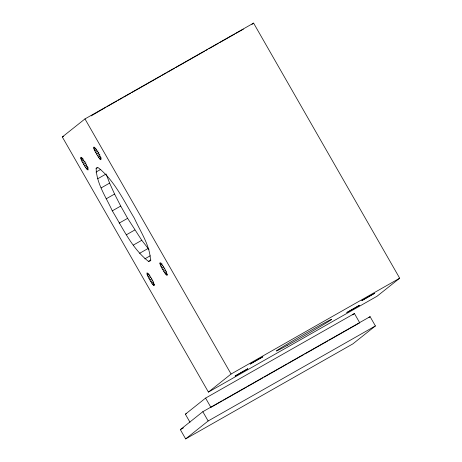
<?xml version="1.0" encoding="UTF-8"?>
<svg xmlns="http://www.w3.org/2000/svg" width="462" height="462" viewBox="0 0 462 462"><rect width="100%" height="100%" fill="white"/><g stroke="black" fill="none" stroke-linecap="round" stroke-linejoin="round"><path stroke-width="0.69" d="M96.131 168.289L98.129 167.642C114.495 180.417 123.758 200.779 134.35 218.208C140.5 231.855 150.121 245.403 150.508 260.77L148.51 261.417C132.138 248.637 122.88 228.28 112.289 210.851C106.133 197.205 96.518 183.651 96.131 168.289L97.332 167.602M62.312 136.966L84.973 118.919L253.586 23.1L399.688 278.205L377.027 296.257L208.414 392.076L62.312 136.966L63.565 136.255M91.17 115.904L106.069 107.19M251.929 24.422L253.586 23.1M208.414 392.076L231.075 374.024L399.688 278.205M189.98 422.245L185.377 414.206L205.59 398.105L354.423 313.531L359.736 322.805L329.094 340.217M180.336 429.625L202.835 411.706L370.085 316.661L375.398 325.941L352.899 343.855L185.649 438.9L180.336 429.625L183.466 427.847M185.649 438.9L208.148 420.98L375.398 325.941M352.737 314.87L354.423 313.531M368.965 317.561L370.085 316.661M107.323 106.474L116.73 101.132M117.983 100.416L122.372 97.927M123.625 97.211L130.527 93.289M131.78 92.579L160.626 76.19M161.879 75.473L166.268 72.979M167.521 72.268L174.417 68.347M175.675 67.637L204.516 51.242M205.775 50.531L207.652 49.463M208.911 48.747L218.312 43.405M219.565 42.689L234.621 34.136M235.874 33.426L243.399 29.152M93.734 148.169L93.578 147.366L94.017 147.02C97.228 150.52 100.214 155.036 100.976 159.731L100.063 159.217L98.412 157.132L94.762 150.751L93.734 148.169L94.941 147.488M94.138 149.324L95.946 148.296M80.815 158.46L80.752 157.265L81.098 157.305C84.309 160.805 87.295 165.327 88.057 170.022L87.145 169.502L85.493 167.417L81.843 161.042L80.815 158.46L82.022 157.773M94.762 150.751L96.57 149.723M81.22 159.609L83.027 158.587M95.559 152.356L97.967 150.987M81.843 161.042L83.651 160.014M96.471 154.031L98.885 152.662M82.64 162.647L85.048 161.278M97.447 155.659L99.856 154.291M83.553 164.322L85.967 162.953M98.412 157.132L100.219 156.104M84.529 165.95L86.336 164.922M99.307 158.345L101.114 157.317M85.493 167.417L87.301 166.389M100.063 159.217L101.265 158.53M86.388 168.63L88.196 167.602M87.145 169.502L88.346 168.821M95.986 172.083L100.803 169.346M97.707 178.771L106.139 173.983M101.172 187.901L109.604 183.108L106.387 174.636M106.145 198.839L114.576 194.052L109.604 183.108M112.289 210.851L120.721 206.058L114.576 194.052M119.184 223.111L127.616 218.318L141.765 240.292L148.995 249.52M126.363 234.788L134.794 229.995M133.333 245.085L141.765 240.292M139.622 253.297L148.054 248.504M144.797 258.87L150.219 255.786M148.51 261.417L150.918 260.048M159.968 263.819L159.806 263.017L160.25 262.67C163.461 266.17 166.447 270.686 167.209 275.381L166.297 274.867L164.645 272.776L160.995 266.401L159.968 263.819L161.174 263.132M160.372 264.974L162.179 263.946M147.049 274.105L146.985 272.915L147.332 272.955C150.543 276.455 153.528 280.971 154.291 285.672L153.378 285.152L151.727 283.067L148.077 276.686L147.049 274.105L148.256 273.423M160.995 266.401L162.803 265.373M147.453 275.26L149.261 274.232M161.792 268.006L163.594 266.978M148.077 276.686L149.884 275.664M162.705 269.681L164.512 268.653M148.874 278.297L150.676 277.269M163.681 271.31L165.488 270.282M149.786 279.966L151.594 278.944M164.645 272.776L166.453 271.748M150.762 281.595L152.57 280.567M165.54 273.989L166.742 273.308M151.727 283.067L153.534 282.039M166.297 274.867L167.498 274.18M152.622 284.28L153.823 283.593M153.378 285.152L154.579 284.471M185.377 414.206L186.625 413.496M222.158 400.987L210.903 407.38L205.59 398.105M223.412 400.277L246.546 387.127M247.799 386.417L262.809 377.887M264.056 377.177L287.197 364.027M288.444 363.317L303.453 354.787M304.706 354.077L327.841 340.927M84.973 118.919L231.075 374.024M202.835 411.706L208.148 420.98M120.721 206.058L127.616 218.318M235.152 376.004L247.805 368.768L235.152 376.004M250.167 364.044L262.82 356.808L250.167 364.044M346.858 312.526L359.511 305.29L346.858 312.526M361.873 300.571L374.526 293.33L361.873 300.571M287.179 345.455A31.855 0.722 -29.8 0 0 331.456 319.565A31.855 0.722 -29.8 0 0 293.52 340.396A31.855 0.722 -29.8 0 0 287.179 345.455"/></g></svg>
